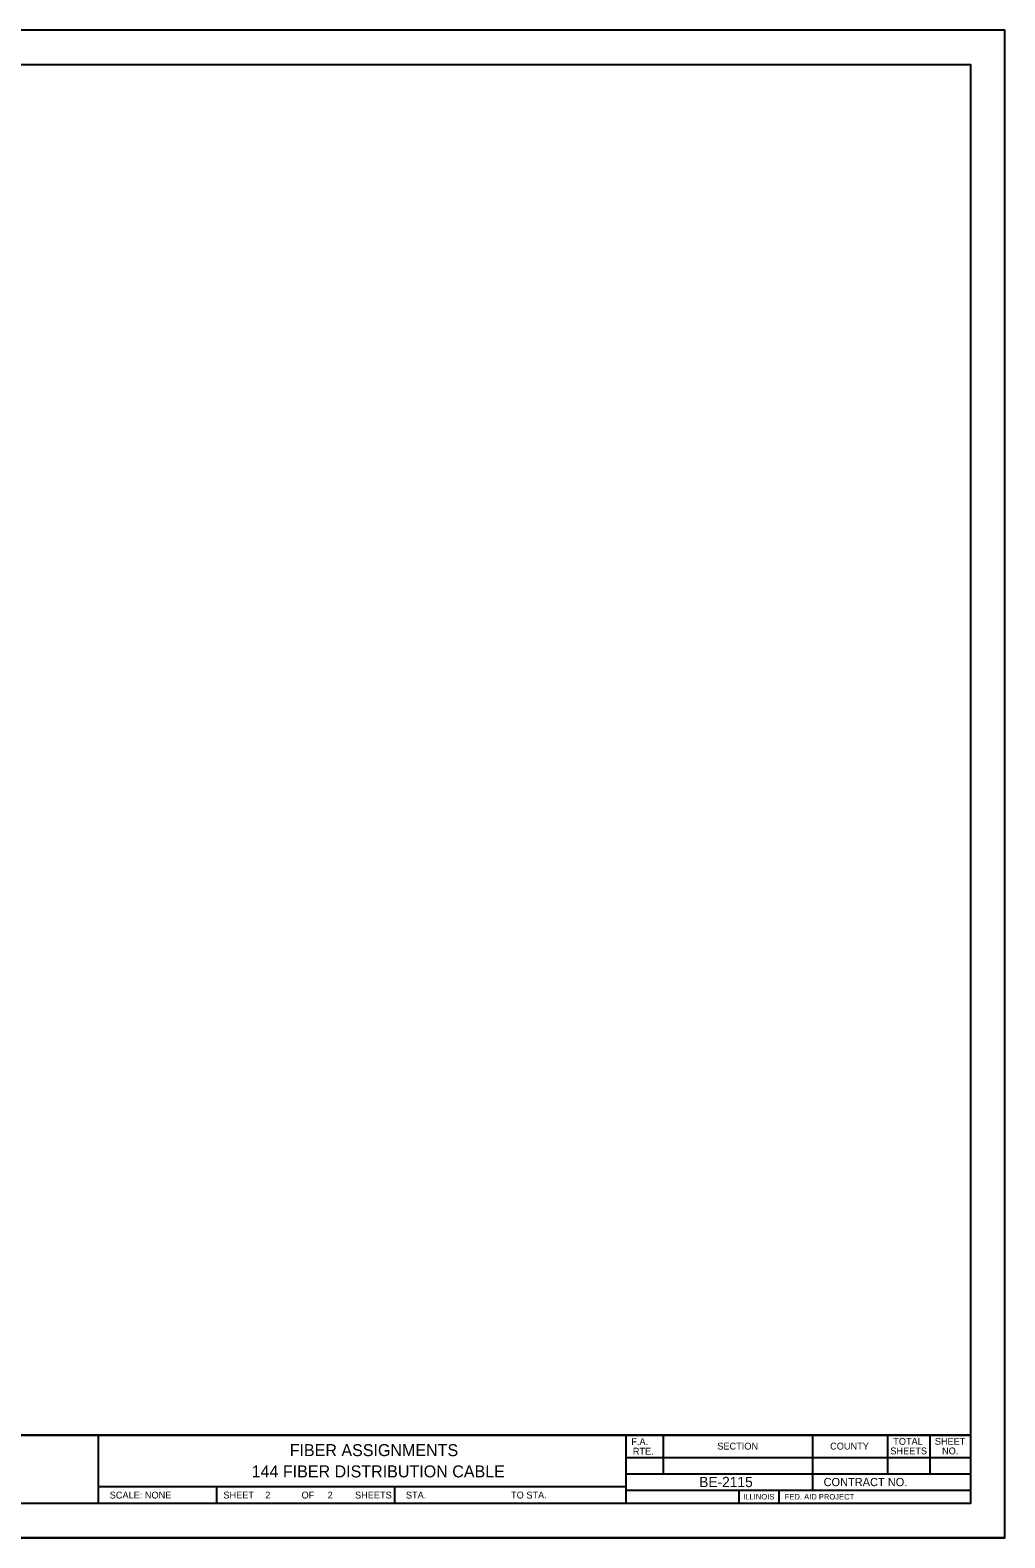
# Model space of a CAD drawing. Extents: x 788194 to 791594, y 1849847 to 1850947.
# Drawn here: x 790883 to 791594, y 1849847 to 1850947 of the extents above; entities that cross this region are included whole.
import ezdxf

# ---------------------------------------------------------------- set-up
doc = ezdxf.new("R2010")
doc.units = 0
for name, color, linetype in [('Sheets_50 Reference Boundary', 7, 'Continuous'), ('Sheets_General Details', 7, 'Continuous'), ('Sheets_Printer Plotting Border', 7, 'Continuous')]:
    doc.layers.add(name, color=color, linetype=linetype)

msp = doc.modelspace()

# ---------------------------------------------------------------- linework, layer by layer
at = {"layer": 'Sheets_50 Reference Boundary'}
msp.add_lwpolyline([(789994.2, 1850921.6), (791569.2, 1850921.6), (791569.2, 1849921.6), (789994.2, 1849921.6)], close=True, dxfattribs=at)
at = {"layer": 'Sheets_General Details'}
for p, q in [((791594.2, 1850946.6), (789894.2, 1850946.6)), ((791594.2, 1849846.6), (791594.2, 1850946.6)), ((789994.2, 1849921.6), (791569.2, 1849921.6)), ((790932.9, 1849921.6), (790932.9, 1849871.6)), ((791317.9, 1849921.6), (791317.9, 1849871.6)), ((791344.9, 1849921.6), (791344.9, 1849893.3)), ((791453.9, 1849921.6), (791453.9, 1849881.3)), ((791508.5, 1849921.6), (791508.5, 1849893.3)), ((791539.6, 1849921.6), (791539.6, 1849893.3)), ((791317.9, 1849905.3), (791569.2, 1849905.3)), ((791317.9, 1849893.3), (791569.2, 1849893.3)), ((790932.9, 1849884.1), (791317.9, 1849884.1)), ((791019.2, 1849884.1), (791019.2, 1849871.6)), ((791149.2, 1849884.1), (791149.2, 1849871.6)), ((791317.9, 1849881.3), (791569.2, 1849881.3)), ((791400.3, 1849881.3), (791400.3, 1849871.6)), ((791429.3, 1849881.3), (791429.3, 1849871.6)), ((791594.2, 1849846.6), (789894.2, 1849846.6))]:
    msp.add_line(p, q, dxfattribs=at)
msp.add_lwpolyline([(789994.2, 1850921.6), (791569.2, 1850921.6), (791569.2, 1849871.6), (789994.2, 1849871.6)], close=True, dxfattribs=at)
at = {"layer": 'Sheets_Printer Plotting Border'}
msp.add_lwpolyline([(789894.2, 1849846.6), (791594.2, 1849846.6), (791594.2, 1850946.6), (789894.2, 1850946.6)], close=True, dxfattribs=at)

# ---------------------------------------------------------------- texts
at = {"layer": 'Sheets_General Details'}
for s, height, p in [(' FIBER ASSIGNMENTS', 8.75, (791069.4, 1849906.2)), ('F.A.  ', 5, (791321.8, 1849914.3)), ('SECTION', 5, (791384.5, 1849911)), ('COUNTY', 5, (791466.8, 1849911)), ('TOTAL', 5, (791512.8, 1849914.5)), ('SHEET', 5, (791543.1, 1849914.5)), ('RTE.', 5, (791322.9, 1849907.3)), ('SHEETS', 5, (791510.7, 1849907.5)), ('NO.', 5, (791548.4, 1849907.5)), ('144 FIBER DISTRIBUTION CABLE', 8.75, (791044.9, 1849890.7)), ('BE-2115', 7.5, (791371.3, 1849883.6)), ('CONTRACT NO.      ', 6, (791462, 1849884.3)), ('SCALE: NONE', 5, (790941.4, 1849875.3)), ('SHEET', 5, (791024.3, 1849875.3)), ('  2 ', 5, (791051.1, 1849875.3)), ('OF', 5, (791081.3, 1849875.3)), (' 2', 5, (791098.4, 1849875.3)), ('SHEETS', 5, (791120.3, 1849875.3)), ('STA.', 5, (791157.4, 1849875.3)), ('TO STA.', 5, (791234.1, 1849875.3)), ('ILLINOIS', 4, (791403.4, 1849874.6)), ('FED. AID PROJECT', 4, (791433.7, 1849874.6))]:
    msp.add_text(s, height=height, dxfattribs=at).set_placement(p)

doc.saveas('drawing.dxf')
